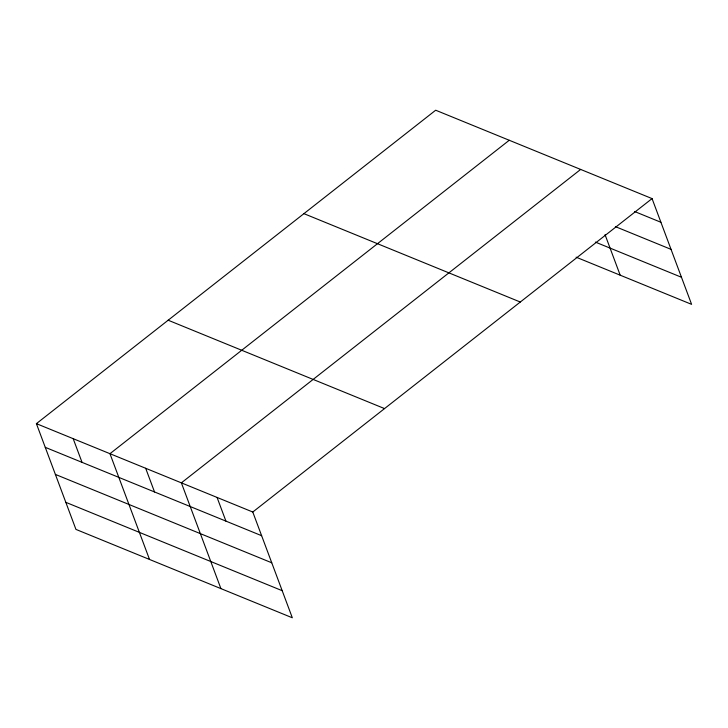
<?xml version="1.0" encoding="UTF-8"?>
<svg xmlns="http://www.w3.org/2000/svg" width="728" height="728" viewBox="0 0 728 728"><rect width="100%" height="100%" fill="white"/><g stroke="black" fill="none" stroke-linecap="round" stroke-linejoin="round"><path stroke-width="1.09" d="M36.4 423.651L252.78 512.021L292.319 617.781L75.94 529.402L36.4 423.651L435.681 110.219L652.06 198.598L691.6 304.349L576.094 257.175M509.245 140.267L109.964 453.699L149.513 559.45M580.653 169.433L181.372 482.855L220.912 588.615M252.78 512.021L652.06 198.598M634.661 211.548L660.915 222.277M615.388 226.626L671.043 249.358M595.368 242.096L681.472 277.268M303.922 213.65L520.293 302.029M168.159 320.22L384.539 408.59M45.254 447.329L261.634 535.699M55.383 474.41L271.753 562.79M65.811 502.32L282.191 590.69M605.041 234.662L620.192 275.193M217.071 497.442L225.926 521.121M145.673 468.277L154.527 491.955M73.182 438.675L82.037 462.353"/></g></svg>
